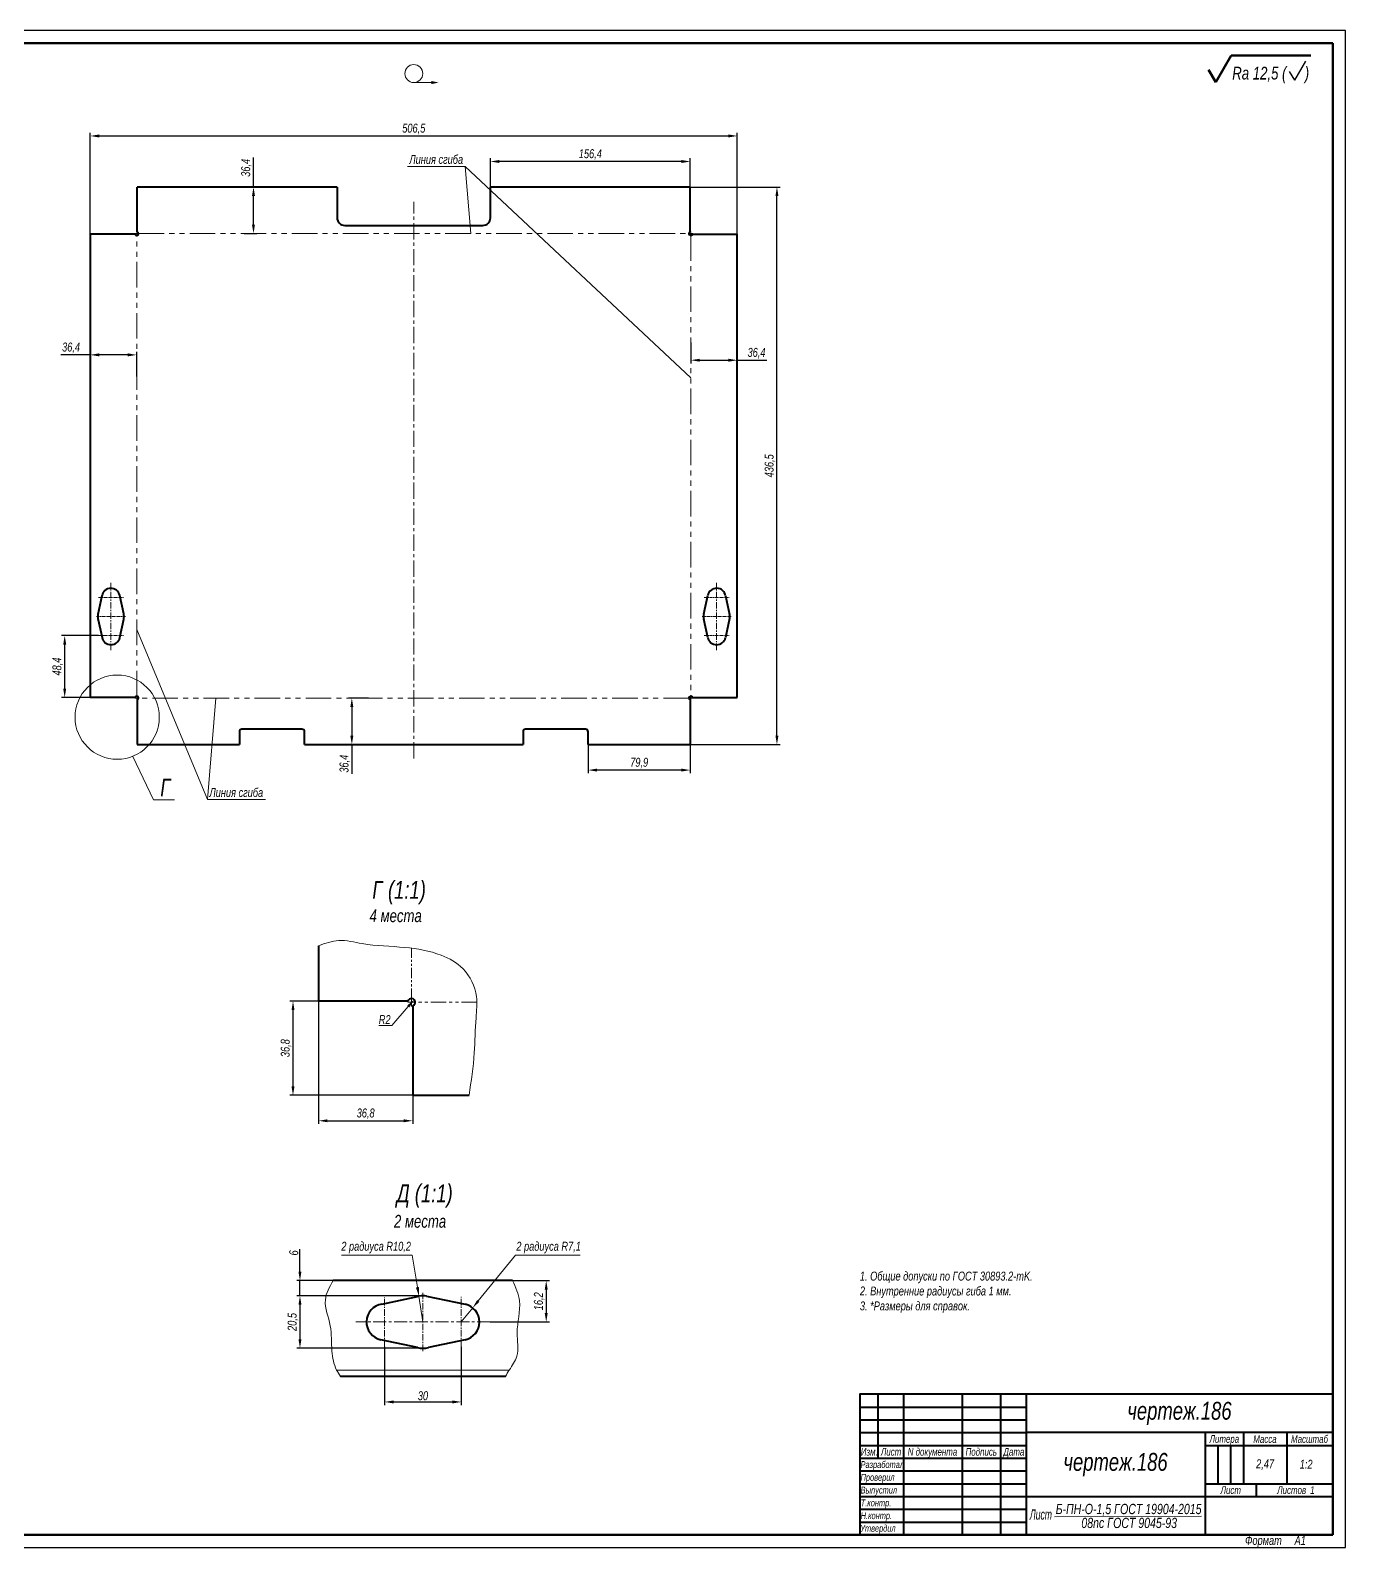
# Model space of a CAD drawing. Header units: millimetres. Extents: x 5086 to 15611, y -29841 to -24235.
# Drawn here: x 15096 to 15611, y -24829 to -24235 of the extents above; entities that cross this region are included whole.
import ezdxf

# ---------------------------------------------------------------- set-up
doc = ezdxf.new("R2010")
doc.units = ezdxf.units.MM
doc.linetypes.add('LT_04', pattern=[20, 10, -2, 2, -2, 2, -2])
doc.linetypes.add('LT_08', pattern=[10.16, 6.35, -1.27, 1.27, -1.27])
for name, color, linetype, lineweight in [('Layer_01', 3, 'Continuous', 13), ('Layer_02', 3, 'LT_04', 13), ('Layer_03', 7, 'Continuous', 40), ('Layer_05', 7, 'Continuous', 40), ('Layer_08', 1, 'Continuous', 15), ('Layer_09', 6, 'Continuous', 15), ('Layer_11', 6, 'Continuous', 15), ('Layer_13', 1, 'Continuous', 13), ('Layer_17', 7, 'Continuous', 50), ('Layer_19', 7, 'Continuous', 50)]:
    doc.layers.add(name, color=color, linetype=linetype, lineweight=lineweight)
doc.styles.add('Style_01', font='ARIALNI.TTF', dxfattribs={"width": 0.9, "height": 3.5})
doc.dimstyles.new('DimStyle_05', dxfattribs={"dimtxt": 3.5, "dimasz": 3.5, "dimexe": 1.25, "dimexo": 0, "dimtad": 1, "dimlfac": 2, "dimtxsty": 'Style_01', "dimcen": 2.5, "dimazin": 3, "dimtfac": 1, "dimtmove": 0, "dimatfit": 3})
doc.dimstyles.new('DimStyle_13', dxfattribs={"dimtxt": 3.5, "dimasz": 3.5, "dimexe": 1, "dimexo": 0, "dimtad": 1, "dimdec": 0, "dimlfac": 0.5, "dimtxsty": 'Style_01', "dimcen": 2.5, "dimclrd": 256, "dimclre": 256, "dimclrt": 256, "dimazin": 3, "dimtfac": 1, "dimtdec": 0, "dimtmove": 0, "dimatfit": 3, "dimlwd": 13, "dimlwe": 13})

# ---------------------------------------------------------------- blocks, each defined once
blk = doc.blocks.new('Block_147')
at = {"layer": 'Layer_05', "linetype": 'Continuous'}
for p, q in [((7149.17, -24732.85), (7214.21, -24732.85)), ((7149.17, -24737.86), (7214.21, -24737.86)), ((7149.17, -24742.86), (7214.21, -24742.86)), ((7289.26, -24747.86), (7289.26, -24762.87)), ((7294.27, -24747.86), (7294.27, -24762.87)), ((7149.17, -24757.87), (7214.21, -24757.87)), ((7149.17, -24762.87), (7214.21, -24762.87)), ((7149.17, -24767.88), (7214.21, -24767.88)), ((7149.17, -24772.88), (7214.21, -24772.88)), ((7149.17, -24777.88), (7214.21, -24777.88))]:
    blk.add_line(p, q, dxfattribs=at)
for points in [[(7334.29, -24727.85), (7149.17, -24727.85), (7149.17, -24782.89)], [(7156.17, -24727.85), (7156.17, -24752.87)], [(7166.18, -24727.85), (7166.18, -24782.89)], [(7189.2, -24727.85), (7189.2, -24782.89)], [(7204.21, -24727.85), (7204.21, -24782.89)], [(7214.21, -24727.85), (7214.21, -24782.89)], [(7334.29, -24742.86), (7214.21, -24742.86)], [(7284.26, -24742.86), (7284.26, -24782.89)], [(7299.27, -24742.86), (7299.27, -24762.87)], [(7316.28, -24742.86), (7316.28, -24762.87)], [(7316.28, -24742.86), (7316.28, -24762.87)], [(7149.17, -24747.86), (7214.21, -24747.86)], [(7284.26, -24747.86), (7334.29, -24747.86)], [(7149.17, -24752.87), (7214.21, -24752.87)], [(7284.26, -24762.87), (7334.29, -24762.87)], [(7304.27, -24762.87), (7304.27, -24767.88)], [(7214.21, -24767.88), (7334.29, -24767.88)]]:
    blk.add_lwpolyline(points, dxfattribs=at)
at = {"layer": 'Layer_17', "lineweight": 25}
for p, q in [((7339.29, -24193.89), (6498.29, -24193.89)), ((7339.29, -24787.89), (7339.29, -24193.89)), ((6498.29, -24787.89), (7339.29, -24787.89))]:
    blk.add_line(p, q, dxfattribs=at)
at = {"layer": 'Layer_17'}
for p, q in [((7334.29, -24198.89), (6518.29, -24198.89)), ((7334.29, -24782.89), (7334.29, -24198.89)), ((6518.29, -24782.89), (7334.29, -24782.89))]:
    blk.add_line(p, q, dxfattribs=at)
at = {"layer": 'Layer_05', "linetype": 'Continuous', "style": 'Style_01', "width": 0.9}
for s, height, p in [('Литера', 3, (7286.03, -24746.83)), ('Масса', 3, (7303.16, -24746.86)), ('Масштаб', 3, (7317.93, -24746.86)), ('Изм.', 3, (7149.52, -24751.86)), ('Лист', 3, (7157.4, -24751.85)), ('N документа', 3, (7167.9, -24751.85)), ('Подпись', 3, (7190.55, -24751.87)), ('Дата', 3, (7205.34, -24751.87)), ('Разработал', 2.7, (7149.44, -24756.71)), ('Проверил', 2.7, (7149.45, -24761.71)), ('Лист ', 3, (7290.35, -24766.85)), ('Листов ', 3, (7312.51, -24766.85)), ('Выпустил', 2.7, (7149.46, -24766.7)), ('Т.контр.', 2.7, (7149.48, -24771.71)), ('Н.контр.', 2.7, (7149.48, -24776.72)), ('Утвердил', 2.7, (7149.31, -24781.66))]:
    blk.add_text(s, height=height, dxfattribs=at).set_placement(p)
at = {"layer": 'Layer_05', "linetype": 'Continuous', "insert": (7299.94, -24783.29), "char_height": 3.5, "width": 32.9515, "attachment_point": 1, "style": 'Style_01'}
blk.add_mtext('Формат     А1', dxfattribs=at)
blk = doc.blocks.new('*D693')
at = {"layer": 'Defpoints', "color": 0, "ltscale": 0.5, "transparency": 16777216}
for p in [(15208.59, -24614.97), (15245.44, -24651.82), (15245.44, -24661.82)]:
    blk.add_point(p, dxfattribs=at)
at = {"layer": 'Layer_13', "color": 0, "lineweight": -2, "ltscale": 0.5, "transparency": 16777216}
for p, q in [((15208.59, -24614.97), (15208.59, -24663.07)), ((15245.44, -24651.82), (15245.44, -24663.07)), ((15212.09, -24661.82), (15241.94, -24661.82))]:
    blk.add_line(p, q, dxfattribs=at)
at = {"layer": 'Layer_13', "color": 0, "ltscale": 0.5, "transparency": 16777216}
for points in [[(15212.09, -24661.24), (15212.09, -24662.4), (15208.59, -24661.82)], [(15241.94, -24661.24), (15241.94, -24662.4), (15245.44, -24661.82)]]:
    blk.add_solid(points, dxfattribs=at)
at = {"layer": 'Layer_13', "color": 0, "ltscale": 0.5, "transparency": 16777216, "insert": (15227.02, -24659.08), "char_height": 3.5, "attachment_point": 5, "style": 'Style_01'}
blk.add_mtext('36,8', dxfattribs=at)
blk = doc.blocks.new('*D694')
at = {"layer": 'Defpoints', "color": 0, "ltscale": 0.5, "transparency": 16777216}
for p in [(15198.59, -24614.97), (15208.59, -24614.97), (15245.44, -24651.82)]:
    blk.add_point(p, dxfattribs=at)
at = {"layer": 'Layer_13', "color": 0, "lineweight": -2, "ltscale": 0.5, "transparency": 16777216}
for p, q in [((15208.59, -24614.97), (15197.34, -24614.97)), ((15198.59, -24648.32), (15198.59, -24618.47)), ((15245.44, -24651.82), (15197.34, -24651.82))]:
    blk.add_line(p, q, dxfattribs=at)
at = {"layer": 'Layer_13', "color": 0, "ltscale": 0.5, "transparency": 16777216}
for points in [[(15198.01, -24618.47), (15199.17, -24618.47), (15198.59, -24614.97)], [(15198.01, -24648.32), (15199.17, -24648.32), (15198.59, -24651.82)]]:
    blk.add_solid(points, dxfattribs=at)
at = {"layer": 'Layer_13', "color": 0, "ltscale": 0.5, "transparency": 16777216, "insert": (15195.86, -24633.39), "char_height": 3.5, "attachment_point": 5, "rotation": 90, "style": 'Style_01'}
blk.add_mtext('36,8', dxfattribs=at)
blk = doc.blocks.new('*D695')
at = {"layer": 'Defpoints', "color": 0, "ltscale": 0.5, "transparency": 16777216}
for p in [(15314.68, -24296.28), (15388, -24296.28), (15326.48, -24514.53)]:
    blk.add_point(p, dxfattribs=at)
at = {"layer": 'Layer_13', "color": 0, "lineweight": -2, "ltscale": 0.5, "transparency": 16777216}
for p, q in [((15314.68, -24296.28), (15389.25, -24296.28)), ((15388, -24511.03), (15388, -24299.78)), ((15326.48, -24514.53), (15389.25, -24514.53))]:
    blk.add_line(p, q, dxfattribs=at)
at = {"layer": 'Layer_13', "color": 0, "ltscale": 0.5, "transparency": 16777216}
for points in [[(15387.41, -24299.78), (15388.58, -24299.78), (15388, -24296.28)], [(15387.41, -24511.03), (15388.58, -24511.03), (15388, -24514.53)]]:
    blk.add_solid(points, dxfattribs=at)
at = {"layer": 'Layer_13', "color": 0, "ltscale": 0.5, "transparency": 16777216, "insert": (15385.26, -24405.4), "char_height": 3.5, "attachment_point": 5, "rotation": 90, "style": 'Style_01'}
blk.add_mtext('436,5', dxfattribs=at)
blk = doc.blocks.new('*D696')
at = {"layer": 'Defpoints', "color": 0, "ltscale": 0.5, "transparency": 16777216}
for p in [(15372.48, -24276.28), (15119.23, -24381.17), (15372.48, -24379.07)]:
    blk.add_point(p, dxfattribs=at)
at = {"layer": 'Layer_13', "color": 0, "lineweight": -2, "ltscale": 0.5, "transparency": 16777216}
for p, q in [((15119.23, -24381.17), (15119.23, -24275.03)), ((15122.73, -24276.28), (15368.98, -24276.28)), ((15372.48, -24379.07), (15372.48, -24275.03))]:
    blk.add_line(p, q, dxfattribs=at)
at = {"layer": 'Layer_13', "color": 0, "ltscale": 0.5, "transparency": 16777216}
for points in [[(15122.73, -24275.69), (15122.73, -24276.86), (15119.23, -24276.28)], [(15368.98, -24275.69), (15368.98, -24276.86), (15372.48, -24276.28)]]:
    blk.add_solid(points, dxfattribs=at)
at = {"layer": 'Layer_13', "color": 0, "ltscale": 0.5, "transparency": 16777216, "insert": (15245.86, -24273.54), "char_height": 3.5, "attachment_point": 5, "style": 'Style_01'}
blk.add_mtext('506,5', dxfattribs=at)
blk = doc.blocks.new('*D697')
at = {"layer": 'Defpoints', "color": 0, "ltscale": 0.5, "transparency": 16777216}
for p in [(15109.23, -24471.9), (15122.45, -24471.9), (15127.98, -24496.1)]:
    blk.add_point(p, dxfattribs=at)
at = {"layer": 'Layer_13', "color": 0, "lineweight": -2, "ltscale": 0.5, "transparency": 16777216}
for p, q in [((15122.45, -24471.9), (15107.98, -24471.9)), ((15109.23, -24492.6), (15109.23, -24475.4)), ((15127.98, -24496.1), (15107.98, -24496.1))]:
    blk.add_line(p, q, dxfattribs=at)
at = {"layer": 'Layer_13', "color": 0, "ltscale": 0.5, "transparency": 16777216}
for points in [[(15108.65, -24475.4), (15109.82, -24475.4), (15109.23, -24471.9)], [(15108.65, -24492.6), (15109.82, -24492.6), (15109.23, -24496.1)]]:
    blk.add_solid(points, dxfattribs=at)
at = {"layer": 'Layer_13', "color": 0, "ltscale": 0.5, "transparency": 16777216, "insert": (15106.5, -24484), "char_height": 3.5, "attachment_point": 5, "rotation": 90, "style": 'Style_01'}
blk.add_mtext('48,4', dxfattribs=at)
blk = doc.blocks.new('*D698')
at = {"layer": 'Defpoints', "color": 0, "ltscale": 0.5, "transparency": 16777216}
for p in [(15314.11, -24514.53), (15354.06, -24514.53), (15314.11, -24524.53)]:
    blk.add_point(p, dxfattribs=at)
at = {"layer": 'Layer_13', "color": 0, "lineweight": -2, "ltscale": 0.5, "transparency": 16777216}
for p, q in [((15314.11, -24514.53), (15314.11, -24525.78)), ((15354.06, -24514.53), (15354.06, -24525.78)), ((15350.56, -24524.53), (15317.61, -24524.53))]:
    blk.add_line(p, q, dxfattribs=at)
at = {"layer": 'Layer_13', "color": 0, "ltscale": 0.5, "transparency": 16777216}
for points in [[(15317.61, -24523.94), (15317.61, -24525.11), (15314.11, -24524.53)], [(15350.56, -24523.94), (15350.56, -24525.11), (15354.06, -24524.53)]]:
    blk.add_solid(points, dxfattribs=at)
at = {"layer": 'Layer_13', "color": 0, "ltscale": 0.5, "transparency": 16777216, "insert": (15334.08, -24521.79), "char_height": 3.5, "attachment_point": 5, "style": 'Style_01'}
blk.add_mtext('79,9', dxfattribs=at)
blk = doc.blocks.new('*D699')
at = {"layer": 'Defpoints', "color": 0, "ltscale": 0.5, "transparency": 16777216}
for p in [(15275.86, -24286.28), (15275.86, -24302.28), (15354.06, -24305.03)]:
    blk.add_point(p, dxfattribs=at)
at = {"layer": 'Layer_13', "color": 0, "lineweight": -2, "ltscale": 0.5, "transparency": 16777216}
for p, q in [((15275.86, -24302.28), (15275.86, -24285.03)), ((15350.56, -24286.28), (15279.36, -24286.28)), ((15354.06, -24305.03), (15354.06, -24285.03))]:
    blk.add_line(p, q, dxfattribs=at)
at = {"layer": 'Layer_13', "color": 0, "ltscale": 0.5, "transparency": 16777216}
for points in [[(15279.36, -24285.69), (15279.36, -24286.86), (15275.86, -24286.28)], [(15350.56, -24285.69), (15350.56, -24286.86), (15354.06, -24286.28)]]:
    blk.add_solid(points, dxfattribs=at)
at = {"layer": 'Layer_13', "color": 0, "ltscale": 0.5, "transparency": 16777216, "insert": (15314.96, -24283.54), "char_height": 3.5, "attachment_point": 5, "style": 'Style_01'}
blk.add_mtext('156,4', dxfattribs=at)
blk = doc.blocks.new('*D700')
at = {"layer": 'Defpoints', "color": 0, "ltscale": 0.5, "transparency": 16777216}
for p in [(15119.23, -24361.98), (15137.42, -24370.38), (15119.23, -24403.8)]:
    blk.add_point(p, dxfattribs=at)
at = {"layer": 'Layer_13', "color": 0, "lineweight": -2, "ltscale": 0.5, "transparency": 16777216}
for p, q in [((15119.23, -24361.98), (15107.7, -24361.98)), ((15119.23, -24403.8), (15119.23, -24360.73)), ((15133.92, -24361.98), (15122.73, -24361.98)), ((15137.42, -24370.38), (15137.42, -24360.73))]:
    blk.add_line(p, q, dxfattribs=at)
at = {"layer": 'Layer_13', "color": 0, "ltscale": 0.5, "transparency": 16777216}
for points in [[(15122.73, -24361.39), (15122.73, -24362.56), (15119.23, -24361.98)], [(15133.92, -24361.39), (15133.92, -24362.56), (15137.42, -24361.98)]]:
    blk.add_solid(points, dxfattribs=at)
at = {"layer": 'Layer_13', "color": 0, "ltscale": 0.5, "transparency": 16777216, "insert": (15111.72, -24359.24), "char_height": 3.5, "attachment_point": 5, "style": 'Style_01'}
blk.add_mtext('36,4', dxfattribs=at)
blk = doc.blocks.new('*D701')
at = {"layer": 'Defpoints', "color": 0, "ltscale": 0.5, "transparency": 16777216}
for p in [(15354.29, -24357.15), (15372.48, -24356.81), (15354.29, -24364.07)]:
    blk.add_point(p, dxfattribs=at)
at = {"layer": 'Layer_13', "color": 0, "lineweight": -2, "ltscale": 0.5, "transparency": 16777216}
for p, q in [((15354.29, -24357.15), (15354.29, -24365.32)), ((15372.48, -24356.81), (15372.48, -24365.32)), ((15357.79, -24364.07), (15368.98, -24364.07)), ((15372.48, -24364.07), (15384.01, -24364.07))]:
    blk.add_line(p, q, dxfattribs=at)
at = {"layer": 'Layer_13', "color": 0, "ltscale": 0.5, "transparency": 16777216}
for points in [[(15357.79, -24363.49), (15357.79, -24364.65), (15354.29, -24364.07)], [(15368.98, -24363.49), (15368.98, -24364.65), (15372.48, -24364.07)]]:
    blk.add_solid(points, dxfattribs=at)
at = {"layer": 'Layer_13', "color": 0, "ltscale": 0.5, "transparency": 16777216, "insert": (15380, -24361.33), "char_height": 3.5, "attachment_point": 5, "style": 'Style_01'}
blk.add_mtext('36,4', dxfattribs=at)
blk = doc.blocks.new('*D702')
at = {"layer": 'Defpoints', "color": 0, "ltscale": 0.5, "transparency": 16777216}
for p in [(15228.1, -24496.34), (15221.62, -24514.53), (15254.33, -24514.53)]:
    blk.add_point(p, dxfattribs=at)
at = {"layer": 'Layer_13', "color": 0, "lineweight": -2, "ltscale": 0.5, "transparency": 16777216}
for p, q in [((15228.1, -24496.34), (15220.37, -24496.34)), ((15221.62, -24499.84), (15221.62, -24511.03)), ((15254.33, -24514.53), (15220.37, -24514.53)), ((15221.62, -24514.53), (15221.62, -24526.05))]:
    blk.add_line(p, q, dxfattribs=at)
at = {"layer": 'Layer_13', "color": 0, "ltscale": 0.5, "transparency": 16777216}
for points in [[(15221.03, -24499.84), (15222.2, -24499.84), (15221.62, -24496.34)], [(15221.03, -24511.03), (15222.2, -24511.03), (15221.62, -24514.53)]]:
    blk.add_solid(points, dxfattribs=at)
at = {"layer": 'Layer_13', "color": 0, "ltscale": 0.5, "transparency": 16777216, "insert": (15218.88, -24522.04), "char_height": 3.5, "attachment_point": 5, "rotation": 90, "style": 'Style_01'}
blk.add_mtext('36,4', dxfattribs=at)
blk = doc.blocks.new('*D703')
at = {"layer": 'Defpoints', "color": 0, "ltscale": 0.5, "transparency": 16777216}
for p in [(15171.48, -24296.28), (15179.5, -24314.46), (15183.13, -24314.46)]:
    blk.add_point(p, dxfattribs=at)
at = {"layer": 'Layer_13', "color": 0, "lineweight": -2, "ltscale": 0.5, "transparency": 16777216}
for p, q in [((15183.13, -24296.28), (15183.13, -24284.75)), ((15171.48, -24296.28), (15184.38, -24296.28)), ((15183.13, -24310.96), (15183.13, -24299.78)), ((15179.5, -24314.46), (15184.38, -24314.46))]:
    blk.add_line(p, q, dxfattribs=at)
at = {"layer": 'Layer_13', "color": 0, "ltscale": 0.5, "transparency": 16777216}
for points in [[(15182.54, -24299.78), (15183.71, -24299.78), (15183.13, -24296.28)], [(15182.54, -24310.96), (15183.71, -24310.96), (15183.13, -24314.46)]]:
    blk.add_solid(points, dxfattribs=at)
at = {"layer": 'Layer_13', "color": 0, "ltscale": 0.5, "transparency": 16777216, "insert": (15180.39, -24288.76), "char_height": 3.5, "attachment_point": 5, "rotation": 90, "style": 'Style_01'}
blk.add_mtext('36,4', dxfattribs=at)
blk = doc.blocks.new('*D706')
at = {"layer": 'Defpoints', "color": 0, "ltscale": 0.5, "transparency": 16777216}
for p in [(15234.44, -24750.34), (15264.44, -24750.32), (15264.44, -24771.89)]:
    blk.add_point(p, dxfattribs=at)
at = {"layer": 'Layer_13', "color": 0, "lineweight": -2, "ltscale": 0.5, "transparency": 16777216}
for p, q in [((15234.44, -24750.34), (15234.44, -24773.14)), ((15264.44, -24750.32), (15264.44, -24773.14)), ((15237.94, -24771.89), (15260.94, -24771.89))]:
    blk.add_line(p, q, dxfattribs=at)
at = {"layer": 'Layer_13', "color": 0, "ltscale": 0.5, "transparency": 16777216}
for points in [[(15237.94, -24771.31), (15237.94, -24772.47), (15234.44, -24771.89)], [(15260.94, -24771.31), (15260.94, -24772.47), (15264.44, -24771.89)]]:
    blk.add_solid(points, dxfattribs=at)
at = {"layer": 'Layer_13', "color": 0, "ltscale": 0.5, "transparency": 16777216, "insert": (15249.44, -24769.48), "char_height": 3.5, "attachment_point": 5, "style": 'Style_01'}
blk.add_mtext('30', dxfattribs=at)
blk = doc.blocks.new('*D707')
at = {"layer": 'Defpoints', "color": 0, "ltscale": 0.5, "transparency": 16777216}
for p in [(15247.84, -24730.47), (15249.44, -24740.59)]:
    blk.add_point(p, dxfattribs=at)
at = {"layer": 'Layer_13', "linetype": 'Continuous', "lineweight": 13, "ltscale": 0.5, "transparency": 16777216}
for p, q in [((15217.58, -24714.39), (15245.29, -24714.39)), ((15245.29, -24714.39), (15247.29, -24727.01)), ((15249.44, -24740.59), (15247.84, -24730.47))]:
    blk.add_line(p, q, dxfattribs=at)
blk.add_arc((15249.44, -24740.59), 10.25, 98.11585, 104.60401, dxfattribs=at)
at = {"layer": 'Layer_13', "ltscale": 0.5, "transparency": 16777216}
blk.add_solid([(15247.87, -24726.92), (15246.71, -24727.1), (15247.84, -24730.47)], dxfattribs=at)
at = {"layer": 'Layer_13', "ltscale": 0.5, "transparency": 16777216, "insert": (15231.12, -24711.47), "char_height": 3.5, "attachment_point": 5, "style": 'Style_01'}
blk.add_mtext('2 радиуса R10,2', dxfattribs=at)
blk = doc.blocks.new('*D708')
at = {"layer": 'Defpoints', "color": 0, "ltscale": 0.5, "transparency": 16777216}
for p in [(15249.44, -24730.34), (15201.31, -24750.84), (15249.44, -24750.84)]:
    blk.add_point(p, dxfattribs=at)
at = {"layer": 'Layer_13', "color": 0, "lineweight": -2, "ltscale": 0.5, "transparency": 16777216}
for p, q in [((15249.44, -24730.34), (15200.06, -24730.34)), ((15201.31, -24733.84), (15201.31, -24747.34)), ((15249.44, -24750.84), (15200.06, -24750.84))]:
    blk.add_line(p, q, dxfattribs=at)
at = {"layer": 'Layer_13', "color": 0, "ltscale": 0.5, "transparency": 16777216}
for points in [[(15200.73, -24733.84), (15201.89, -24733.84), (15201.31, -24730.34)], [(15200.73, -24747.34), (15201.89, -24747.34), (15201.31, -24750.84)]]:
    blk.add_solid(points, dxfattribs=at)
at = {"layer": 'Layer_13', "color": 0, "ltscale": 0.5, "transparency": 16777216, "insert": (15198.57, -24740.59), "char_height": 3.5, "attachment_point": 5, "rotation": 90, "style": 'Style_01'}
blk.add_mtext('20,5', dxfattribs=at)
blk = doc.blocks.new('*D709')
at = {"layer": 'Defpoints', "color": 0, "ltscale": 0.5, "transparency": 16777216}
for p in [(15268.91, -24735.07), (15264.44, -24740.59)]:
    blk.add_point(p, dxfattribs=at)
at = {"layer": 'Layer_13', "linetype": 'Continuous', "lineweight": 13, "ltscale": 0.5, "transparency": 16777216}
for p, q in [((15285.61, -24714.39), (15271.11, -24732.35)), ((15311.02, -24714.39), (15285.61, -24714.39)), ((15264.44, -24740.59), (15268.91, -24735.07))]:
    blk.add_line(p, q, dxfattribs=at)
at = {"layer": 'Layer_13', "ltscale": 0.5, "transparency": 16777216}
blk.add_solid([(15270.65, -24731.98), (15271.56, -24732.71), (15268.91, -24735.07)], dxfattribs=at)
at = {"layer": 'Layer_13', "ltscale": 0.5, "transparency": 16777216, "insert": (15298.63, -24711.47), "char_height": 3.5, "attachment_point": 5, "style": 'Style_01'}
blk.add_mtext('2 радиуса R7,1', dxfattribs=at)
blk = doc.blocks.new('*D716')
at = {"layer": 'Defpoints', "color": 0, "ltscale": 0.5, "transparency": 16777216}
for p in [(15249.44, -24724.39), (15201.31, -24730.34), (15249.44, -24730.34)]:
    blk.add_point(p, dxfattribs=at)
at = {"layer": 'Layer_13', "color": 0, "lineweight": -2, "ltscale": 0.5, "transparency": 16777216}
for p, q in [((15201.31, -24720.89), (15201.31, -24712.03)), ((15249.44, -24724.39), (15200.06, -24724.39)), ((15201.31, -24730.34), (15201.31, -24724.39)), ((15249.44, -24730.34), (15200.06, -24730.34)), ((15201.31, -24733.84), (15201.31, -24737.34))]:
    blk.add_line(p, q, dxfattribs=at)
at = {"layer": 'Layer_13', "color": 0, "ltscale": 0.5, "transparency": 16777216}
for points in [[(15200.73, -24720.89), (15201.89, -24720.89), (15201.31, -24724.39)], [(15200.73, -24733.84), (15201.89, -24733.84), (15201.31, -24730.34)]]:
    blk.add_solid(points, dxfattribs=at)
at = {"layer": 'Layer_13', "color": 0, "ltscale": 0.5, "transparency": 16777216, "insert": (15198.9, -24713.53), "char_height": 3.5, "attachment_point": 5, "rotation": 90, "style": 'Style_01'}
blk.add_mtext('6', dxfattribs=at)
blk = doc.blocks.new('*D718')
at = {"layer": 'Defpoints', "color": 0, "ltscale": 0.5, "transparency": 16777216}
for p in [(15280.66, -24724.39), (15275.74, -24740.58), (15297.69, -24740.58)]:
    blk.add_point(p, dxfattribs=at)
at = {"layer": 'Layer_13', "color": 0, "lineweight": -2, "ltscale": 0.5, "transparency": 16777216}
for p, q in [((15280.66, -24724.39), (15298.94, -24724.39)), ((15297.69, -24727.89), (15297.69, -24737.08)), ((15275.74, -24740.58), (15298.94, -24740.58))]:
    blk.add_line(p, q, dxfattribs=at)
at = {"layer": 'Layer_13', "color": 0, "ltscale": 0.5, "transparency": 16777216}
for points in [[(15297.11, -24727.89), (15298.27, -24727.89), (15297.69, -24724.39)], [(15297.11, -24737.08), (15298.27, -24737.08), (15297.69, -24740.58)]]:
    blk.add_solid(points, dxfattribs=at)
at = {"layer": 'Layer_13', "color": 0, "ltscale": 0.5, "transparency": 16777216, "insert": (15294.96, -24732.48), "char_height": 3.5, "attachment_point": 5, "rotation": 90, "style": 'Style_01'}
blk.add_mtext('16,2', dxfattribs=at)

msp = doc.modelspace()

# ---------------------------------------------------------------- linework, layer by layer
at = {"layer": 'Layer_01', "lineweight": 13, "ltscale": 0.303109}
msp.add_line((15559.7751, -24255.2437), (15565.8373, -24244.7437), dxfattribs=at)
msp.add_line((15559.7751, -24255.2437), (15565.8373, -24244.7437), dxfattribs=at)
msp.add_line((15559.7751, -24255.2437), (15565.8373, -24244.7437), dxfattribs=at)
at = {"layer": 'Layer_01', "lineweight": 30}
for q in [(15594.9619, -24246.9908), (15594.9619, -24246.9908), (15594.9619, -24246.9908), (15594.9619, -24246.9908), (15588.6111, -24250.9908), (15588.6111, -24250.9908), (15588.6111, -24250.9908), (15588.6111, -24250.9908)]:
    msp.add_line((15590.6318, -24254.4908), q, dxfattribs=at)
at = {"layer": 'Layer_01', "lineweight": 13, "ltscale": 0.141451}
msp.add_line((15559.7751, -24255.2437), (15556.9461, -24250.3437), dxfattribs=at)
msp.add_line((15559.7751, -24255.2437), (15556.9461, -24250.3437), dxfattribs=at)
msp.add_line((15559.7751, -24255.2437), (15556.9461, -24250.3437), dxfattribs=at)
at = {"layer": 'Layer_01'}
for p, q in [((15245.8577, -24255.359), (15252.7614, -24255.3665)), ((15496.589, -24816.8238), (15554.1996, -24816.6389))]:
    msp.add_line(p, q, dxfattribs=at)
msp.add_circle((15245.8577, -24251.8539), 3.5051, dxfattribs=at)
msp.add_solid([(15252.7617, -24255.9819), (15255.5827, -24255.3704), (15252.7612, -24254.7511)], dxfattribs=at)
at = {"layer": 'Layer_02'}
for p, q in [((15137.4205, -24495.6109), (15137.4205, -24315.1905)), ((15138.1475, -24314.4635), (15353.5679, -24314.4635)), ((15354.295, -24315.1905), (15354.295, -24495.6109)), ((15353.5679, -24496.338), (15138.1475, -24496.338))]:
    msp.add_line(p, q, dxfattribs=at)
at = {"layer": 'Layer_02', "ltscale": 0.4}
msp.add_line((15244.9651, -24613.9899), (15244.9651, -24594.2519), dxfattribs=at)
at = {"layer": 'Layer_02', "ltscale": 0.6}
msp.add_line((15270.5474, -24615.4439), (15246.4191, -24615.4439), dxfattribs=at)
at = {"layer": 'Layer_03'}
for p, q in [((15137.6577, -24313.7763), (15137.6577, -24296.2763)), ((15215.8577, -24296.2763), (15137.6577, -24296.2763)), ((15215.8577, -24296.2763), (15215.8577, -24308.2763)), ((15275.8577, -24308.2763), (15275.8577, -24296.2763)), ((15354.0577, -24296.2763), (15275.8577, -24296.2763)), ((15354.0577, -24313.7763), (15354.0577, -24296.2763)), ((15218.8577, -24311.2763), (15272.8577, -24311.2763)), ((15119.2333, -24314.7007), (15119.2333, -24496.1007)), ((15136.7333, -24314.7007), (15119.2333, -24314.7007)), ((15354.9822, -24314.7007), (15372.4822, -24314.7007)), ((15372.4822, -24496.1007), (15372.4822, -24314.7007)), ((15123.8152, -24456.3678), (15122.2596, -24463.6772)), ((15132.344, -24463.3245), (15130.7977, -24456.1617)), ((15359.3715, -24463.3245), (15360.9177, -24456.1617)), ((15367.9003, -24456.3678), (15369.4559, -24463.6772)), ((15122.2596, -24465.1243), (15123.8604, -24472.6367)), ((15130.8062, -24472.6367), (15132.344, -24465.477)), ((15360.9093, -24472.6367), (15359.3715, -24465.477)), ((15369.4559, -24465.1243), (15367.855, -24472.6367)), ((15136.7333, -24496.1007), (15119.2333, -24496.1007)), ((15354.9822, -24496.1007), (15372.4822, -24496.1007)), ((15137.6577, -24497.0252), (15137.6577, -24514.5252)), ((15354.0577, -24497.0252), (15354.0577, -24514.5252)), ((15177.6077, -24509.5252), (15177.6077, -24514.5252)), ((15202.1077, -24508.5252), (15178.6077, -24508.5252)), ((15203.1077, -24514.5252), (15203.1077, -24509.5252)), ((15288.6077, -24509.5252), (15288.6077, -24514.5252)), ((15313.1077, -24508.5252), (15289.6077, -24508.5252)), ((15314.1077, -24514.5252), (15314.1077, -24509.5252)), ((15137.6577, -24514.5252), (15177.6077, -24514.5252)), ((15203.1077, -24514.5252), (15288.6077, -24514.5252)), ((15314.1077, -24514.5252), (15354.0577, -24514.5252)), ((15208.5906, -24593.286), (15208.5906, -24614.9695)), ((15243.5906, -24614.9695), (15208.5906, -24614.9695)), ((15245.4395, -24616.8184), (15245.4395, -24651.8184)), ((15245.4395, -24651.8184), (15267.4761, -24651.8184)), ((15284.552, -24724.3916), (15214.3357, -24724.3916)), ((15233.3779, -24733.5554), (15247.9968, -24730.4443)), ((15250.8909, -24730.4443), (15265.9158, -24733.6459)), ((15247.2914, -24750.6131), (15232.9659, -24747.5206)), ((15265.9158, -24747.5374), (15251.5964, -24750.6131)), ((15281.7135, -24761.8916), (15217.1742, -24761.8916))]:
    msp.add_line(p, q, dxfattribs=at)
for centre, radius, start, end in [((15218.8577, -24308.2763), 3, 180, 270), ((15272.8577, -24308.2763), 3, 270, 0), ((15137.4205, -24314.4635), 0.727, 199.0442179, 70.9557821), ((15354.295, -24314.4635), 0.727, 109.0442179, 340.9557821), ((15127.3252, -24456.8992), 3.55, 11.989469, 171.3905967), ((15364.3903, -24456.8992), 3.55, 8.6094033, 168.010531), ((15127.3333, -24464.4007), 5.125, 171.8841484, 188.1158516), ((15127.3333, -24464.4007), 5.125, 347.8776478, 12.1223522), ((15364.3822, -24464.4007), 5.125, 167.8776478, 192.1223522), ((15364.3822, -24464.4007), 5.125, 351.8841484, 8.1158516), ((15127.3333, -24471.9007), 3.55, 191.9654274, 348.0345726), ((15364.3822, -24471.9007), 3.55, 191.9654274, 348.0345726), ((15137.4205, -24496.338), 0.727, 289.0442179, 160.9557821), ((15354.295, -24496.338), 0.727, 19.0442179, 250.9557821), ((15178.6077, -24509.5252), 1, 90, 180), ((15202.1077, -24509.5252), 1, 0, 90), ((15289.6077, -24509.5252), 1, 90, 180), ((15313.1077, -24509.5252), 1, 0, 90), ((15244.9651, -24615.4439), 1.454, 289.0442179, 160.9557821), ((15234.4408, -24740.5754), 7.1, 98.6094033, 258.010531), ((15249.4439, -24740.5916), 10.25, 81.8841484, 98.1158516), ((15264.4439, -24740.5916), 7.1, 281.9654274, 78.0345726), ((15249.4439, -24740.5916), 10.25, 257.8776478, 282.1223522)]:
    msp.add_arc(centre, radius, start, end, dxfattribs=at)
at = {"layer": 'Layer_09'}
for p, q in [((15354.295, -24370.9346), (15266.0295, -24288.1739)), ((15268.1666, -24314.4635), (15266.0295, -24288.1739)), ((15137.4205, -24469.5208), (15165.0836, -24536.0382)), ((15168.4055, -24496.338), (15165.0836, -24536.0382))]:
    msp.add_line(p, q, dxfattribs=at)
at = {"layer": 'Layer_09', "linetype": 'LT_08'}
msp.add_line((15245.8577, -24519.9564), (15245.8577, -24302.0979), dxfattribs=at)
at = {"layer": 'Layer_09', "linetype": 'LT_08', "ltscale": 0.05}
for p, q in [((15138.195, -24314.4635), (15136.646, -24314.4635)), ((15137.4205, -24315.2903), (15137.4205, -24313.6367)), ((15353.5205, -24314.4635), (15355.0694, -24314.4635)), ((15354.295, -24315.2903), (15354.295, -24313.6367)), ((15138.195, -24496.338), (15136.646, -24496.338)), ((15137.4205, -24495.5112), (15137.4205, -24497.1648)), ((15353.5205, -24496.338), (15355.0694, -24496.338)), ((15354.295, -24495.5112), (15354.295, -24497.1648))]:
    msp.add_line(p, q, dxfattribs=at)
at = {"layer": 'Layer_09', "linetype": 'LT_08', "ltscale": 0.4}
for p, q in [((15127.3252, -24477.5485), (15127.3252, -24451.253)), ((15364.3903, -24477.5485), (15364.3903, -24451.253)), ((15234.4408, -24750.3394), (15234.4408, -24730.8115)), ((15249.4439, -24751.9498), (15249.4439, -24729.2011)), ((15264.4439, -24750.3232), (15264.4439, -24730.7953))]:
    msp.add_line(p, q, dxfattribs=at)
at = {"layer": 'Layer_09', "linetype": 'LT_08', "ltscale": 0.2}
for p, q in [((15122.4432, -24456.8992), (15132.2072, -24456.8992)), ((15359.5083, -24456.8992), (15369.2723, -24456.8992)), ((15121.638, -24464.4007), (15133.0123, -24464.4007)), ((15358.7031, -24464.4007), (15370.0774, -24464.4007)), ((15122.4513, -24471.9007), (15132.2153, -24471.9007)), ((15359.5164, -24471.9007), (15369.2804, -24471.9007))]:
    msp.add_line(p, q, dxfattribs=at)
at = {"layer": 'Layer_09', "linetype": 'LT_08', "ltscale": 0.1}
for p, q in [((15244.9651, -24613.7903), (15244.9651, -24617.0975)), ((15246.514, -24615.4439), (15243.4162, -24615.4439))]:
    msp.add_line(p, q, dxfattribs=at)
at = {"layer": 'Layer_09', "linetype": 'LT_08', "ltscale": 0.8}
msp.add_line((15275.7393, -24740.5754), (15223.1484, -24740.5754), dxfattribs=at)
at = {"layer": 'Layer_09'}
for points in [[(15266.0295, -24288.1739), (15243.3384, -24288.1739)], [(15135.8378, -24519.1493), (15143.9648, -24536.193)], [(15143.9648, -24536.193), (15152.1793, -24536.193)], [(15187.7748, -24536.0382), (15165.0836, -24536.0382)]]:
    msp.add_lwpolyline(points, dxfattribs=at)
at = {"layer": 'Layer_09', "ltscale": 0.5}
msp.add_circle((15129.781, -24503.8191), 16.4833, dxfattribs=at)
for points, knots in [([(15208.5906, -24593.286), (15211.2139, -24592.3449), (15216.8078, -24590.338), (15228.1773, -24593.3933), (15241.6321, -24593.472), (15255.3705, -24595.8179), (15266.3955, -24601.9012), (15271.2034, -24611.8934), (15269.9014, -24623.3194), (15269.8429, -24636.2455), (15268.3137, -24646.3074), (15267.4761, -24651.8184)], [0, 0, 0, 0, 8.17374732, 17.43014812, 34.15944761, 48.7629185, 58.76259397, 70.84756433, 79.17584465, 92.9569254, 109.64535326, 109.64535326, 109.64535326, 109.64535326]), ([(15214.3357, -24724.3916), (15212.9117, -24726.8705), (15209.681, -24732.4944), (15214.0476, -24741.9694), (15213.3752, -24751.1872), (15214.6954, -24758.1278), (15216.636, -24761.0744), (15217.1742, -24761.8916)], [0, 0, 0, 0, 8.15141081, 18.49300135, 28.41649525, 36.03729256, 38.96187822, 38.96187822, 38.96187822, 38.96187822]), ([(15284.552, -24724.3916), (15285.7221, -24727.0232), (15288.6466, -24733.6002), (15285.3249, -24743.6329), (15287.4965, -24753.3196), (15283.7431, -24758.4659), (15282.2075, -24761.0578), (15281.7135, -24761.8916)], [0, 0, 0, 0, 8.39930805, 20.99257943, 30.05783996, 36.22384868, 39.14843435, 39.14843435, 39.14843435, 39.14843435])]:
    msp.add_open_spline(points, degree=3, knots=knots, dxfattribs=at)
at = {"layer": 'Layer_11', "lineweight": 0}
msp.add_line((15215.6566, -24759.3916), (15283.2311, -24759.3916), dxfattribs=at)
at = {"layer": 'Layer_13', "linetype": 'Continuous', "lineweight": 13, "ltscale": 0.5}
for p, q in [((15237.3263, -24624.5658), (15243.7205, -24617.0775)), ((15232.2428, -24624.5658), (15237.3263, -24624.5658))]:
    msp.add_line(p, q, dxfattribs=at)
at = {"layer": 'Layer_13', "ltscale": 0.5}
msp.add_solid([(15243.2769, -24616.6987), (15244.1641, -24617.4563), (15245.9932, -24614.4158)], dxfattribs=at)
at = {"layer": 'Layer_19', "lineweight": 50}
for p, q in [((15559.7751, -24255.2437), (15565.8373, -24244.7437)), ((15565.8373, -24244.7437), (15596.9792, -24244.7437)), ((15559.7751, -24255.2437), (15556.9461, -24250.3437))]:
    msp.add_line(p, q, dxfattribs=at)

# ---------------------------------------------------------------- block references
at = {"layer": 'Layer_08'}
msp.add_blockref('Block_147', (8271.287, -41.0434), dxfattribs=at)

# ---------------------------------------------------------------- texts
at = {"layer": 'Layer_01', "style": 'Style_01'}
for s, height, width, p in [('Rа 12,5 (     )', 5, 0.9, (15566.2094, -24254.1843)), ('Г (1:1)', 7, 0.9, (15229.6421, -24574.914)), ('4 места', 5, 0.9, (15228.5639, -24584.0403)), ('Д (1:1)', 7, 0.9, (15239.1805, -24693.7405)), ('2 места', 5, 0.9, (15238.1023, -24703.6671)), ('1:2', 3.5, 0.9, (15592.6207, -24798.0311)), ('Лист', 4, 0.735, (15486.969, -24817.9554))]:
    msp.add_text(s, height=height, dxfattribs=dict(at, width=width)).set_placement(p)
at = {"layer": 'Layer_01', "linetype": 'Continuous', "lineweight": 25, "style": 'Style_01', "width": 0.9}
msp.add_text('1', height=3, dxfattribs=at).set_placement((15596.7172, -24807.8943))
at = {"layer": 'Layer_01', "style": 'Style_01'}
for s, insert, char_height, width, attachment_point in [('Линия сгиба', (15265.1596, -24287.2387), 3.5, 195.138224, 9), ('Линия сгиба', (15186.9048, -24535.103), 3.5, 195.138224, 9), ('чертеж.186', (15545.54, -24776.399), 7, 120.079998, 5), ('чертеж.186', (15520.5234, -24796.4124), 7, 70.046667, 5), ('2,47', (15579.0624, -24796.4123), 3.5, 17.011333, 5), ('Б-ПН-О-1,5 ГОСТ 19904-2015 ', (15497.1015, -24811.7938), 4, 80.460368, 1), ('08пс ГОСТ 9045-93', (15507.1468, -24817.2487), 4, 80.460368, 1)]:
    msp.add_mtext(s, dxfattribs=dict(at, insert=insert, char_height=char_height, width=width, attachment_point=attachment_point))
at = {"layer": 'Layer_01', "insert": (15146.6417, -24527.8518), "char_height": 7, "attachment_point": 1, "style": 'Style_01'}
msp.add_mtext('Г', dxfattribs=at)
at = {"layer": 'Layer_01', "insert": (15420.4567, -24737.0937), "char_height": 3.5, "attachment_point": 7, "style": 'Style_01'}
msp.add_mtext_dynamic_manual_height_columns('1. Общие допуски по ГОСТ 30893.2-mK.\\P2. Внутренние радиусы гиба 1 мм.\\P3. *Размеры для справок.', width=195.138224, gutter_width=17.5, heights=[-16.3174], dxfattribs=at)
at = {"layer": 'Layer_13', "ltscale": 0.5, "insert": (15234.472, -24622.1836), "char_height": 3.5, "attachment_point": 5, "style": 'Style_01'}
msp.add_mtext('R2', dxfattribs=at)

# ---------------------------------------------------------------- dimensions: what is measured, and where the dimension line sits
at = {"layer": 'Layer_13', "ltscale": 0.5}
dim = msp.add_linear_dim(base=(15372.4822, -24276.2763), p1=(15119.2333, -24381.1675), p2=(15372.4822, -24379.0746), dimstyle='DimStyle_05', dxfattribs=at)
dim.commit()
dim.dimension.update_dxf_attribs({"geometry": '*D696', "text_midpoint": (15245.8577, -24276.2763), "dimtype": 160})
for base, p1, p2, picture, middle in [((15275.8577, -24286.2763), (15354.0577, -24305.0263), (15275.8577, -24302.2763), '*D699', (15314.9577, -24283.5408)), ((15314.1077, -24524.5252), (15354.0577, -24514.5252), (15314.1077, -24514.5252), '*D698', (15334.0827, -24521.7897))]:
    dim = msp.add_linear_dim(base=base, p1=p1, p2=p2, dimstyle='DimStyle_05', dxfattribs=at)
    dim.commit()
    dim.dimension.update_dxf_attribs({"geometry": picture, "text_midpoint": middle})
for base, p1, p2, text, picture, middle in [((15183.1274, -24314.4635), (15171.477, -24296.2763), (15179.5024, -24314.4635), '36,4', '*D703', (15183.1274, -24288.7617)), ((15221.616, -24514.5252), (15228.1016, -24496.338), (15254.3266, -24514.5252), '36,4', '*D702', (15221.616, -24522.0398)), ((15201.3094, -24730.3416), (15249.4439, -24724.3916), (15249.4439, -24730.3416), '6', '*D716', (15201.3094, -24713.5307))]:
    dim = msp.add_linear_dim(base=base, p1=p1, p2=p2, angle=90, text=text, dimstyle='DimStyle_05', dxfattribs=at)
    dim.commit()
    dim.dimension.update_dxf_attribs({"geometry": picture, "text_midpoint": middle, "dimtype": 160})
for base, p1, p2, picture, middle in [((15387.9951, -24296.2763), (15326.48, -24514.5252), (15314.6769, -24296.2763), '*D695', (15385.2596, -24405.4007)), ((15109.2333, -24471.9007), (15127.9833, -24496.1007), (15122.4513, -24471.9007), '*D697', (15106.4978, -24484.0007))]:
    dim = msp.add_linear_dim(base=base, p1=p1, p2=p2, angle=90, dimstyle='DimStyle_05', dxfattribs=at)
    dim.commit()
    dim.dimension.update_dxf_attribs({"geometry": picture, "text_midpoint": middle})
for base, p1, p2, picture, middle in [((15119.2333, -24361.9755), (15137.4205, -24370.3816), (15119.2333, -24403.7961), '*D700', (15111.7187, -24361.9755)), ((15354.295, -24364.07), (15372.4822, -24356.8055), (15354.295, -24357.1476), '*D701', (15379.9968, -24364.07))]:
    dim = msp.add_linear_dim(base=base, p1=p1, p2=p2, text='36,4', dimstyle='DimStyle_05', dxfattribs=at)
    dim.commit()
    dim.dimension.update_dxf_attribs({"geometry": picture, "text_midpoint": middle, "dimtype": 160})
for base, p1, p2, text, picture, middle in [((15198.5906, -24614.9695), (15245.4395, -24651.8184), (15208.5906, -24614.9695), '36,8', '*D694', (15195.8551, -24633.3939)), ((15297.6917, -24740.5754), (15280.6562, -24724.3916), (15275.7393, -24740.5754), '16,2', '*D718', (15294.9561, -24732.4835)), ((15201.3094, -24750.8416), (15249.4439, -24730.3416), (15249.4439, -24750.8416), '20,5', '*D708', (15198.5739, -24740.5916))]:
    dim = msp.add_linear_dim(base=base, p1=p1, p2=p2, angle=90, text=text, dimstyle='DimStyle_05', dxfattribs=at)
    dim.commit()
    dim.dimension.update_dxf_attribs({"geometry": picture, "text_midpoint": middle})
for base, p1, p2, text, picture, middle in [((15245.4395, -24661.8184), (15208.5906, -24614.9695), (15245.4395, -24651.8184), '36,8', '*D693', (15227.0151, -24659.0829)), ((15264.4439, -24771.8916), (15234.4408, -24750.3394), (15264.4439, -24750.3232), '30', '*D706', (15249.4423, -24769.4796))]:
    dim = msp.add_linear_dim(base=base, p1=p1, p2=p2, text=text, dimstyle='DimStyle_05', dxfattribs=at)
    dim.commit()
    dim.dimension.update_dxf_attribs({"geometry": picture, "text_midpoint": middle})
for center, mpoint, text, picture, middle in [((15249.4439, -24740.5916), (15247.8379, -24730.4682), '2 радиуса R10,2', '*D707', (15231.1214, -24714.3916)), ((15264.4439, -24740.5916), (15268.9057, -24735.0687), '2 радиуса R7,1', '*D709', (15298.6267, -24714.3916))]:
    dim = msp.add_radius_dim(center=center, mpoint=mpoint, text=text, dimstyle='DimStyle_13', dxfattribs=at)
    dim.commit()
    dim.dimension.update_dxf_attribs({"geometry": picture, "text_midpoint": middle, "dimtype": 164})

doc.saveas('drawing.dxf')
